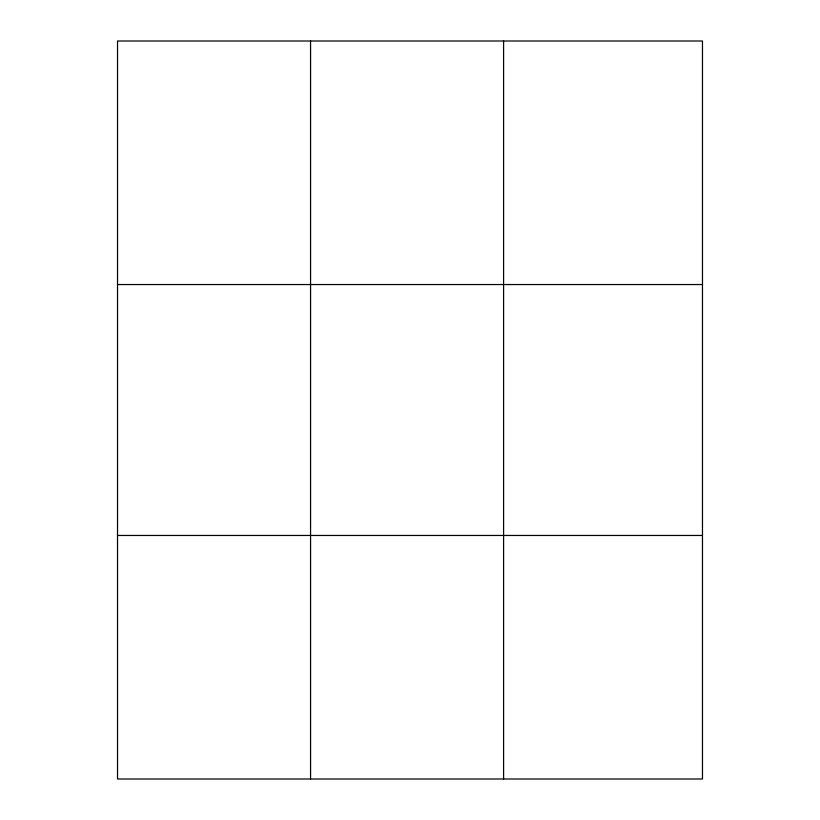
<?xml version="1.0" encoding="UTF-8"?>
<svg xmlns="http://www.w3.org/2000/svg" width="820" height="820" viewBox="0 0 820 820"><rect width="100%" height="100%" fill="white"/><g stroke="black" fill="none" stroke-linecap="round" stroke-linejoin="round"><path stroke-width="1.23" d="M310.565 779L310.565 41M503.593 779L503.593 41M117.526 284.54L702.473 284.54M117.526 535.46L702.473 535.46M702.473 751.94L702.473 779L117.526 779L117.526 41L702.473 41L702.473 751.94"/></g></svg>
